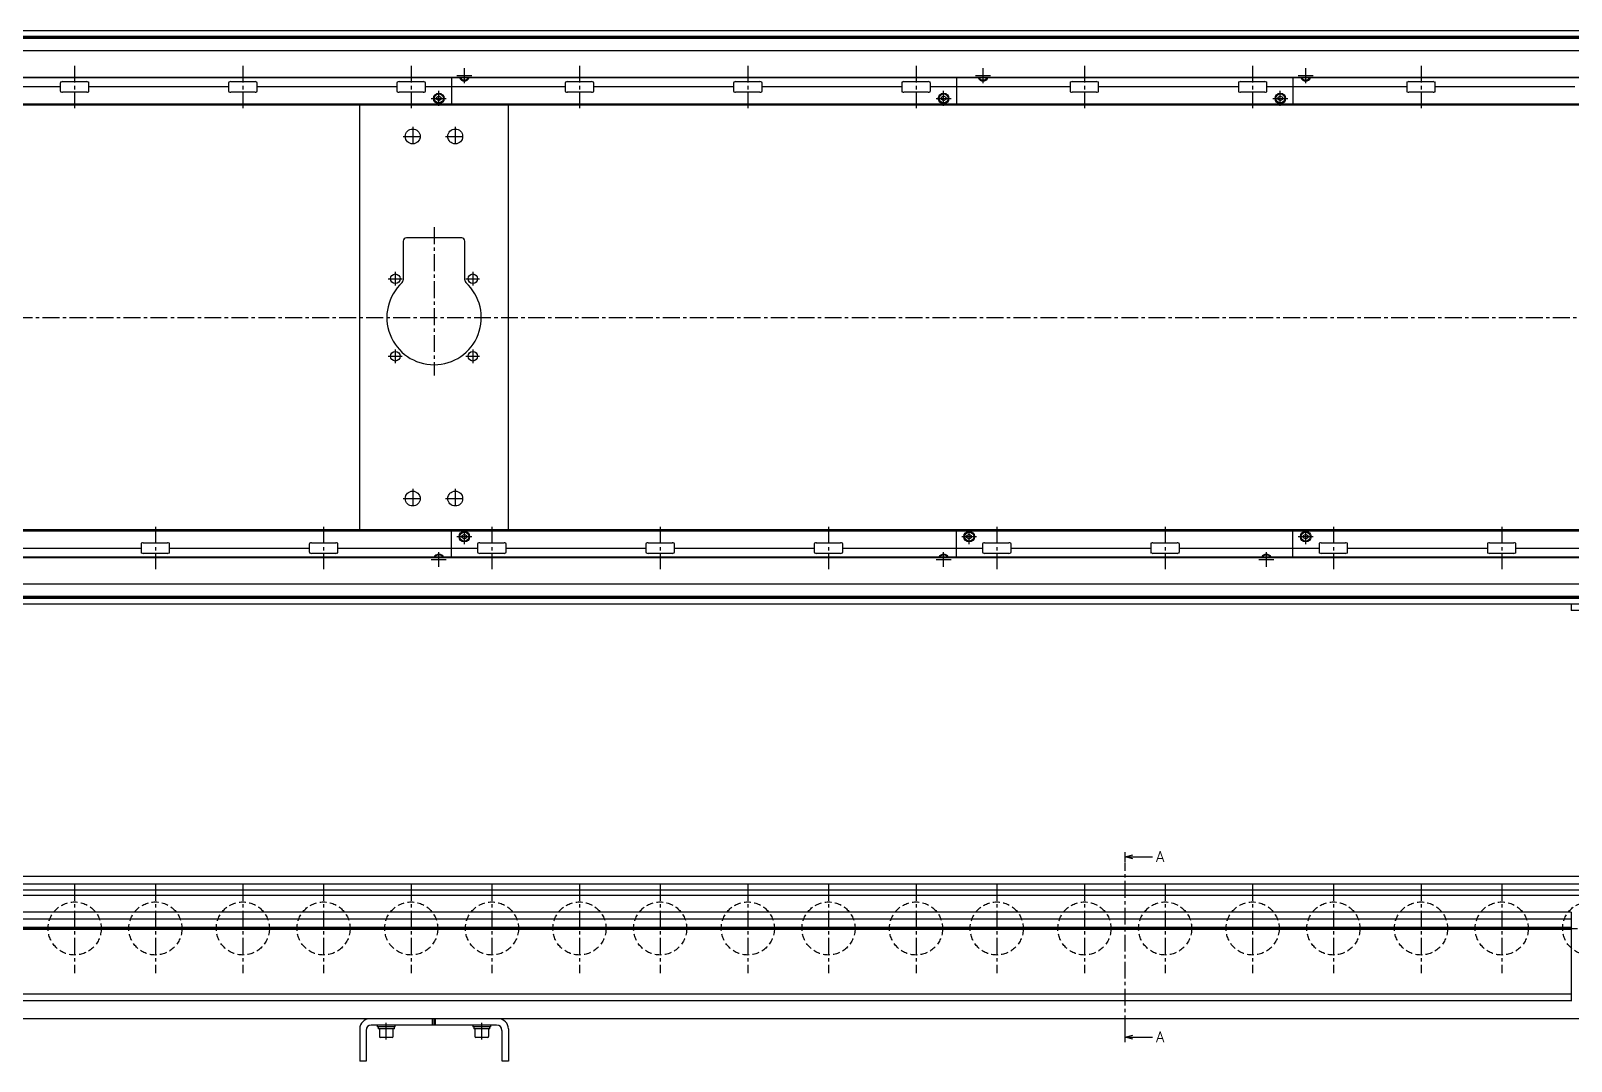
# Model space of a CAD drawing. Extents: x -10 to 4817, y -8 to 1051.
# Drawn here: x 2432 to 3882, y 28 to 998 of the extents above; entities that cross this region are included whole.
import ezdxf

# ---------------------------------------------------------------- set-up
doc = ezdxf.new("R2010")
doc.units = 0
doc.header["$LTSCALE"] = 0.5
doc.linetypes.add('CENTER', pattern=[50.8, 31.75, -6.35, 6.35, -6.35])
doc.linetypes.add('DASHED', pattern=[19.05, 12.7, -6.35])
for name, color, linetype in [('MSM_CENTER', 1, 'CENTER'), ('MSM_CONTINUOUS', 7, 'CONTINUOUS'), ('MSM_DASHED', 4, 'DASHED'), ('MSM_PART_NUMBER', 7, 'CONTINUOUS')]:
    doc.layers.add(name, color=color, linetype=linetype)
doc.styles.get("Standard").update_dxf_attribs({"font": 'txt.shx', "height": 10, "bigfont": 'bigfont.shx'})

# ---------------------------------------------------------------- blocks, each defined once
blk = doc.blocks.new('*U88')
at = {"layer": 'MSM_PART_NUMBER'}
blk.add_text('A', height=10, dxfattribs=at).set_placement((3491.3, 215.7))
blk = doc.blocks.new('*U89')
at = {"layer": 'MSM_PART_NUMBER'}
blk.add_text('A', height=10, dxfattribs=at).set_placement((3491.3, 45.9))

msp = doc.modelspace()

# ---------------------------------------------------------------- linework, layer by layer
at = {"layer": 'MSM_CENTER'}
for p, q in [((2472.8, 965.5), (2472.8, 925.5)), ((2631.2, 965.5), (2631.2, 925.5)), ((2789.8, 965.5), (2789.8, 925.5)), ((2839.8, 949.2), (2839.8, 963.2)), ((2948.2, 965.5), (2948.2, 925.5)), ((3106.8, 965.5), (3106.8, 925.5)), ((3265.2, 965.5), (3265.2, 925.5)), ((3328.3, 949.2), (3328.3, 963.2)), ((3423.8, 965.5), (3423.8, 925.5)), ((3582.2, 965.5), (3582.2, 925.5)), ((3632.2, 949.2), (3632.2, 963.2)), ((3740.8, 965.5), (3740.8, 925.5)), ((2832.7, 956.2), (2846.8, 956.2)), ((3321.3, 956.2), (3335.3, 956.2)), ((3625.2, 956.2), (3639.2, 956.2)), ((2808.7, 934.7), (2822.8, 934.7)), ((2815.8, 927.7), (2815.8, 941.8)), ((3284.2, 934.7), (3298.2, 934.7)), ((3291.2, 927.7), (3291.2, 941.8)), ((3601.3, 934.7), (3615.3, 934.7)), ((3608.3, 927.7), (3608.3, 941.8)), ((2791.2, 907.9), (2791.2, 889.9)), ((2831.2, 907.9), (2831.2, 889.9)), ((2782.2, 898.9), (2800.3, 898.9)), ((2822.2, 898.9), (2840.3, 898.9)), ((2811.3, 813.4), (2811.3, 673.9)), ((2774.8, 771.4), (2774.8, 758.4)), ((2847.8, 771.4), (2847.8, 758.4)), ((2768.2, 764.9), (2781.2, 764.9)), ((2841.2, 764.9), (2854.2, 764.9)), ((359.8, 728.4), (4109.9, 728.4)), ((2774.8, 698.4), (2774.8, 685.4)), ((2847.8, 698.4), (2847.8, 685.4)), ((2768.2, 691.9), (2781.2, 691.9)), ((2841.2, 691.9), (2854.2, 691.9)), ((2791.2, 566.9), (2791.2, 548.9)), ((2831.2, 566.9), (2831.2, 548.9)), ((2782.2, 557.9), (2800.3, 557.9)), ((2822.2, 557.9), (2840.3, 557.9)), ((2548.8, 531.3), (2548.8, 491.3)), ((2707.2, 531.3), (2707.2, 491.3)), ((2839.8, 515), (2839.8, 529)), ((2865.8, 531.3), (2865.8, 491.3)), ((3024.2, 531.3), (3024.2, 491.3)), ((3182.8, 531.3), (3182.8, 491.3)), ((3315.3, 515), (3315.3, 529)), ((3341.2, 531.3), (3341.2, 491.3)), ((3499.8, 531.3), (3499.8, 491.3)), ((3632.2, 515), (3632.2, 529)), ((3658.3, 531.3), (3658.3, 491.3)), ((3816.8, 531.3), (3816.8, 491.3)), ((2832.7, 522), (2846.8, 522)), ((3308.2, 522), (3322.3, 522)), ((3625.2, 522), (3639.2, 522)), ((2808.7, 500.5), (2822.8, 500.5)), ((2815.8, 493.5), (2815.8, 507.5)), ((3284.2, 500.5), (3298.2, 500.5)), ((3291.2, 493.5), (3291.2, 507.5)), ((3588.2, 500.5), (3602.3, 500.5)), ((3595.2, 493.5), (3595.2, 507.5)), ((3462.2, 55), (3462.2, 215)), ((2472.8, 195), (2472.8, 111)), ((2548.8, 195), (2548.8, 111)), ((2631.2, 195), (2631.2, 111)), ((2707.2, 195), (2707.2, 111)), ((2789.8, 195), (2789.8, 111)), ((2865.8, 195), (2865.8, 111)), ((2948.2, 195), (2948.2, 111)), ((3024.2, 195), (3024.2, 111)), ((3106.8, 195), (3106.8, 111)), ((3182.8, 195), (3182.8, 111)), ((3265.2, 195), (3265.2, 111)), ((3341.2, 195), (3341.2, 111)), ((3423.8, 195), (3423.8, 111)), ((3499.8, 195), (3499.8, 111)), ((3582.2, 195), (3582.2, 111)), ((3658.3, 195), (3658.3, 111)), ((3740.8, 195), (3740.8, 111)), ((3816.8, 195), (3816.8, 111)), ((367.2, 153), (4100.3, 153)), ((2766.3, 48.4), (2766.3, 64)), ((2856.3, 48.4), (2856.3, 64))]:
    msp.add_line(p, q, dxfattribs=at)
at = {"layer": 'MSM_CONTINUOUS'}
for p, q in [((4099.9, 998.4), (370.7, 998.4)), ((4098.2, 998.3), (372.3, 998.3)), ((4073.6, 992.9), (396.9, 992.9)), ((4073.6, 991.2), (396.9, 991.2)), ((4073.5, 992), (397, 992)), ((4098.2, 979.5), (372.3, 979.5)), ((4098.2, 954.1), (372.3, 954.1)), ((4098.2, 954.5), (422.2, 954.5)), ((2459.3, 945.5), (2327.7, 945.5)), ((2459.3, 949.5), (2459.3, 941.5)), ((2484.2, 950.5), (2461.3, 950.5)), ((2486.2, 941.5), (2486.2, 949.5)), ((2617.8, 945.5), (2486.2, 945.5)), ((2617.8, 949.5), (2617.8, 941.5)), ((2642.7, 950.5), (2619.8, 950.5)), ((2644.7, 941.5), (2644.7, 949.5)), ((2776.3, 945.5), (2644.7, 945.5)), ((2776.3, 949.5), (2776.3, 941.5)), ((2801.2, 950.5), (2778.3, 950.5)), ((2803.2, 941.5), (2803.2, 949.5)), ((2934.8, 945.5), (2803.2, 945.5)), ((2827.8, 954.1), (2827.8, 929.4)), ((2839.8, 953.9), (2839.4, 954.1)), ((2840.1, 954.1), (2839.8, 953.9)), ((2934.8, 949.5), (2934.8, 941.5)), ((2959.7, 950.5), (2936.8, 950.5)), ((2961.7, 941.5), (2961.7, 949.5)), ((3093.3, 945.5), (2961.7, 945.5)), ((3093.3, 949.5), (3093.3, 941.5)), ((3118.2, 950.5), (3095.3, 950.5)), ((3120.2, 941.5), (3120.2, 949.5)), ((3251.8, 945.5), (3120.2, 945.5)), ((3251.8, 949.5), (3251.8, 941.5)), ((3276.7, 950.5), (3253.8, 950.5)), ((3278.7, 941.5), (3278.7, 949.5)), ((3410.3, 945.5), (3278.7, 945.5)), ((3303.2, 954.1), (3303.2, 929.4)), ((3328.3, 953.9), (3327.9, 954.1)), ((3328.6, 954.1), (3328.3, 953.9)), ((3410.3, 949.5), (3410.3, 941.5)), ((3435.2, 950.5), (3412.3, 950.5)), ((3437.2, 941.5), (3437.2, 949.5)), ((3568.8, 945.5), (3437.2, 945.5)), ((3568.8, 949.5), (3568.8, 941.5)), ((3593.7, 950.5), (3570.8, 950.5)), ((3595.7, 941.5), (3595.7, 949.5)), ((3727.3, 945.5), (3595.7, 945.5)), ((3620.2, 954.1), (3620.2, 929.4)), ((3632.2, 953.9), (3631.9, 954.1)), ((3632.6, 954.1), (3632.2, 953.9)), ((3727.3, 949.5), (3727.3, 941.5)), ((3752.2, 950.5), (3729.3, 950.5)), ((3754.2, 941.5), (3754.2, 949.5)), ((3885.8, 945.5), (3754.2, 945.5)), ((4095.8, 929.4), (450.2, 929.4)), ((2484.2, 940.5), (2461.3, 940.5)), ((2642.7, 940.5), (2619.8, 940.5)), ((2801.2, 940.5), (2778.3, 940.5)), ((2813.8, 935.9), (2815.8, 937.1)), ((2813.8, 933.6), (2813.8, 935.9)), ((2815.8, 932.4), (2813.8, 933.6)), ((2815.8, 937.1), (2817.8, 935.9)), ((2817.8, 933.6), (2815.8, 932.4)), ((2817.8, 935.9), (2817.8, 933.6)), ((2959.7, 940.5), (2936.8, 940.5)), ((3118.2, 940.5), (3095.3, 940.5)), ((3276.7, 940.5), (3253.8, 940.5)), ((3289.3, 935.9), (3291.2, 937.1)), ((3289.3, 933.6), (3289.3, 935.9)), ((3291.2, 932.4), (3289.3, 933.6)), ((3291.2, 937.1), (3293.3, 935.9)), ((3293.3, 933.6), (3291.2, 932.4)), ((3293.3, 935.9), (3293.3, 933.6)), ((3435.2, 940.5), (3412.3, 940.5)), ((3593.7, 940.5), (3570.8, 940.5)), ((3606.3, 935.9), (3608.3, 937.1)), ((3606.3, 933.6), (3606.3, 935.9)), ((3608.3, 932.4), (3606.3, 933.6)), ((3608.3, 937.1), (3610.3, 935.9)), ((3610.3, 933.6), (3608.3, 932.4)), ((3610.3, 935.9), (3610.3, 933.6)), ((3752.2, 940.5), (3729.3, 940.5)), ((4099.9, 928.4), (450.2, 928.4)), ((2741.3, 528.4), (2741.3, 928.4)), ((2881.3, 528.4), (2881.3, 928.4)), ((2782.2, 800.4), (2782.2, 763.5)), ((2837.3, 803.4), (2785.3, 803.4)), ((2840.3, 763.5), (2840.3, 800.4)), ((4099.9, 528.4), (450.2, 528.4)), ((450.2, 527.4), (4095.8, 527.4)), ((2827.8, 502.6), (2827.8, 527.4)), ((2837.8, 523.2), (2839.8, 524.4)), ((2837.8, 520.9), (2837.8, 523.2)), ((2839.8, 524.4), (2841.8, 523.2)), ((2841.8, 523.2), (2841.8, 520.9)), ((3303.2, 502.6), (3303.2, 527.4)), ((3313.2, 523.2), (3315.3, 524.4)), ((3313.2, 520.9), (3313.2, 523.2)), ((3315.3, 524.4), (3317.2, 523.2)), ((3317.2, 523.2), (3317.2, 520.9)), ((3620.2, 502.6), (3620.2, 527.4)), ((3630.2, 523.2), (3632.2, 524.4)), ((3630.2, 520.9), (3630.2, 523.2)), ((3632.2, 524.4), (3634.2, 523.2)), ((3634.2, 523.2), (3634.2, 520.9)), ((2403.7, 511.3), (2535.3, 511.3)), ((2535.3, 515.3), (2535.3, 507.3)), ((2537.3, 516.3), (2560.2, 516.3)), ((2562.2, 507.3), (2562.2, 515.3)), ((2562.2, 511.3), (2693.8, 511.3)), ((2693.8, 515.3), (2693.8, 507.3)), ((2695.8, 516.3), (2718.7, 516.3)), ((2720.7, 507.3), (2720.7, 515.3)), ((2720.7, 511.3), (2852.3, 511.3)), ((2839.8, 519.7), (2837.8, 520.9)), ((2841.8, 520.9), (2839.8, 519.7)), ((2852.3, 515.3), (2852.3, 507.3)), ((2854.3, 516.3), (2877.2, 516.3)), ((2879.2, 507.3), (2879.2, 515.3)), ((2879.2, 511.3), (3010.8, 511.3)), ((3010.8, 515.3), (3010.8, 507.3)), ((3012.8, 516.3), (3035.7, 516.3)), ((3037.7, 507.3), (3037.7, 515.3)), ((3037.7, 511.3), (3169.3, 511.3)), ((3169.3, 515.3), (3169.3, 507.3)), ((3171.3, 516.3), (3194.2, 516.3)), ((3196.2, 507.3), (3196.2, 515.3)), ((3196.2, 511.3), (3327.8, 511.3)), ((3315.3, 519.7), (3313.2, 520.9)), ((3317.2, 520.9), (3315.3, 519.7)), ((3327.8, 515.3), (3327.8, 507.3)), ((3329.8, 516.3), (3352.7, 516.3)), ((3354.7, 507.3), (3354.7, 515.3)), ((3354.7, 511.3), (3486.3, 511.3)), ((3486.3, 515.3), (3486.3, 507.3)), ((3488.3, 516.3), (3511.2, 516.3)), ((3513.2, 507.3), (3513.2, 515.3)), ((3513.2, 511.3), (3644.8, 511.3)), ((3632.2, 519.7), (3630.2, 520.9)), ((3634.2, 520.9), (3632.2, 519.7)), ((3644.8, 515.3), (3644.8, 507.3)), ((3646.8, 516.3), (3669.7, 516.3)), ((3671.7, 507.3), (3671.7, 515.3)), ((3671.7, 511.3), (3803.3, 511.3)), ((3803.3, 515.3), (3803.3, 507.3)), ((3805.3, 516.3), (3828.2, 516.3)), ((3830.2, 507.3), (3830.2, 515.3)), ((3830.2, 511.3), (3961.8, 511.3)), ((4098.2, 502.6), (372.3, 502.6)), ((4098.2, 502.2), (422.2, 502.2)), ((2537.3, 506.3), (2560.2, 506.3)), ((2695.8, 506.3), (2718.7, 506.3)), ((2815.4, 502.6), (2815.8, 502.9)), ((2815.8, 502.9), (2816.1, 502.6)), ((2854.3, 506.3), (2877.2, 506.3)), ((3012.8, 506.3), (3035.7, 506.3)), ((3171.3, 506.3), (3194.2, 506.3)), ((3290.9, 502.6), (3291.2, 502.9)), ((3291.2, 502.9), (3291.6, 502.6)), ((3329.8, 506.3), (3352.7, 506.3)), ((3488.3, 506.3), (3511.2, 506.3)), ((3594.9, 502.6), (3595.2, 502.9)), ((3595.2, 502.9), (3595.6, 502.6)), ((3646.8, 506.3), (3669.7, 506.3)), ((3805.3, 506.3), (3828.2, 506.3)), ((4098.2, 477.2), (372.3, 477.2)), ((4073.6, 465.6), (396.9, 465.6)), ((4073.5, 464.7), (397, 464.7)), ((4099.9, 458.4), (370.7, 458.4)), ((4098.2, 458.4), (372.3, 458.4)), ((4073.6, 463.9), (396.9, 463.9)), ((3882.2, 458.4), (3882.2, 452.4)), ((3932.2, 452.4), (3882.2, 452.4)), ((3462.2, 215.9), (3462.2, 224.9)), ((3462.2, 220.4), (3469.3, 222.2)), ((3462.2, 220.4), (3487.9, 220.4)), ((3469.3, 218.5), (3462.2, 220.4)), ((4098.2, 202), (372.3, 202)), ((4098.2, 194.6), (674.4, 194.6)), ((3982.2, 189), (676.7, 189)), ((3982.2, 184), (678.6, 184)), ((3882.2, 168.2), (667.3, 168.2)), ((3882.2, 161.7), (682.2, 161.7)), ((3882.2, 168.5), (3882.2, 84.5)), ((3882.2, 153.9), (682.2, 153.9)), ((3882.2, 153), (682.2, 153)), ((3882.2, 152.1), (682.2, 152.1)), ((3882.2, 91.2), (682.2, 91.2)), ((3882.2, 84.7), (679.8, 84.7)), ((4099.9, 68), (472.3, 68)), ((2741.3, 58.5), (2741.3, 28)), ((2870.2, 62), (2752.2, 62)), ((2757.8, 62), (2757.8, 60.4)), ((2774.8, 60.4), (2757.8, 60.4)), ((2758.6, 60.4), (2758.6, 58.4)), ((2774, 58.4), (2758.6, 58.4)), ((2759.8, 58.4), (2759.8, 51.2)), ((2772.8, 51.2), (2772.8, 58.4)), ((2774, 58.4), (2774, 60.4)), ((2774.8, 60.4), (2774.8, 62)), ((2809.8, 62), (2809.8, 68)), ((2811.3, 62), (2811.3, 68)), ((2812.8, 62), (2812.8, 68)), ((2847.8, 62), (2847.8, 60.4)), ((2864.8, 60.4), (2847.8, 60.4)), ((2848.6, 60.4), (2848.6, 58.4)), ((2863.9, 58.4), (2848.6, 58.4)), ((2849.8, 58.4), (2849.8, 51.2)), ((2862.8, 51.2), (2862.8, 58.4)), ((2863.9, 58.4), (2863.9, 60.4)), ((2864.8, 60.4), (2864.8, 62)), ((2881.3, 58.5), (2881.3, 28)), ((2747.3, 57), (2747.3, 28)), ((2771.9, 50.4), (2760.6, 50.4)), ((2861.9, 50.4), (2850.6, 50.4)), ((2875.3, 28), (2875.3, 57)), ((3462.2, 46), (3462.2, 55)), ((3462.2, 50.5), (3469.3, 52.4)), ((3469.3, 48.6), (3462.2, 50.5)), ((3462.2, 50.5), (3487.9, 50.5)), ((2747.3, 28), (2741.3, 28)), ((2881.3, 28), (2875.3, 28))]:
    msp.add_line(p, q, dxfattribs=at)
for centre, radius in [((2815.8, 934.7), 5), ((2815.8, 934.7), 4.25), ((3291.2, 934.7), 5), ((3291.2, 934.7), 4.25), ((3608.3, 934.7), 5), ((3608.3, 934.7), 4.25), ((2791.2, 898.9), 7), ((2831.2, 898.9), 7), ((2774.8, 764.9), 4.5), ((2847.8, 764.9), 4.5), ((2774.8, 691.9), 4.5), ((2847.8, 691.9), 4.5), ((2791.2, 557.9), 7), ((2831.2, 557.9), 7), ((2839.8, 522), 5), ((2839.8, 522), 4.25), ((3315.3, 522), 5), ((3315.3, 522), 4.25), ((3632.2, 522), 5), ((3632.2, 522), 4.25)]:
    msp.add_circle(centre, radius, dxfattribs=at)
for centre, radius, start, end in [((2460.2, 949.4), 0.882, 115.5328, 172.1027), ((2461.3, 947.1), 3.41, 89.6687, 115.2454), ((2484.2, 947.1), 3.41, 64.7546, 90.3313), ((2485.3, 949.4), 0.882, 7.8973, 64.4672), ((2618.7, 949.4), 0.882, 115.5328, 172.1027), ((2619.8, 947.1), 3.41, 89.6687, 115.2454), ((2642.7, 947.1), 3.41, 64.7546, 90.3313), ((2643.8, 949.4), 0.882, 7.8973, 64.4672), ((2777.2, 949.4), 0.882, 115.5328, 172.1027), ((2778.3, 947.1), 3.41, 89.6687, 115.2454), ((2801.2, 947.1), 3.41, 64.7546, 90.3313), ((2802.3, 949.4), 0.882, 7.8973, 64.4672), ((2839.8, 956.2), 5, 204.8346, 335.1654), ((2839.8, 956.2), 4.25, 209.6116, 330.3884), ((2935.7, 949.4), 0.882, 115.5328, 172.1027), ((2936.8, 947.1), 3.41, 89.6687, 115.2454), ((2959.7, 947.1), 3.41, 64.7546, 90.3313), ((2960.8, 949.4), 0.882, 7.8973, 64.4672), ((3094.2, 949.4), 0.882, 115.5328, 172.1027), ((3095.3, 947.1), 3.41, 89.6687, 115.2454), ((3118.2, 947.1), 3.41, 64.7546, 90.3313), ((3119.3, 949.4), 0.882, 7.8973, 64.4672), ((3252.7, 949.4), 0.882, 115.5328, 172.1027), ((3253.8, 947.1), 3.41, 89.6687, 115.2454), ((3276.7, 947.1), 3.41, 64.7546, 90.3313), ((3277.8, 949.4), 0.882, 7.8973, 64.4672), ((3328.3, 956.2), 5, 204.8346, 335.1654), ((3328.3, 956.2), 4.25, 209.6116, 330.3884), ((3411.2, 949.4), 0.882, 115.5328, 172.1027), ((3412.3, 947.1), 3.41, 89.6687, 115.2454), ((3435.2, 947.1), 3.41, 64.7546, 90.3313), ((3436.3, 949.4), 0.882, 7.8973, 64.4672), ((3569.7, 949.4), 0.882, 115.5328, 172.1027), ((3570.8, 947.1), 3.41, 89.6687, 115.2454), ((3593.7, 947.1), 3.41, 64.7546, 90.3313), ((3594.8, 949.4), 0.882, 7.8973, 64.4672), ((3632.2, 956.2), 5, 204.8346, 335.1654), ((3632.2, 956.2), 4.25, 209.6116, 330.3884), ((3728.2, 949.4), 0.882, 115.5328, 172.1027), ((3729.3, 947.1), 3.41, 89.6687, 115.2454), ((3752.2, 947.1), 3.41, 64.7546, 90.3313), ((3753.3, 949.4), 0.882, 7.8973, 64.4672), ((2460.2, 941.6), 0.882, 187.8973, 244.4672), ((2461.3, 943.9), 3.41, 244.7546, 270.3313), ((2484.2, 943.9), 3.41, 269.6687, 295.2454), ((2485.3, 941.6), 0.882, 295.5328, 352.1027), ((2618.7, 941.6), 0.882, 187.8973, 244.4672), ((2619.8, 943.9), 3.41, 244.7546, 270.3313), ((2642.7, 943.9), 3.41, 269.6687, 295.2454), ((2643.8, 941.6), 0.882, 295.5328, 352.1027), ((2777.2, 941.6), 0.882, 187.8973, 244.4672), ((2778.3, 943.9), 3.41, 244.7546, 270.3313), ((2801.2, 943.9), 3.41, 269.6687, 295.2454), ((2802.3, 941.6), 0.882, 295.5328, 352.1027), ((2935.7, 941.6), 0.882, 187.8973, 244.4672), ((2936.8, 943.9), 3.41, 244.7546, 270.3313), ((2959.7, 943.9), 3.41, 269.6687, 295.2454), ((2960.8, 941.6), 0.882, 295.5328, 352.1027), ((3094.2, 941.6), 0.882, 187.8973, 244.4672), ((3095.3, 943.9), 3.41, 244.7546, 270.3313), ((3118.2, 943.9), 3.41, 269.6687, 295.2454), ((3119.3, 941.6), 0.882, 295.5328, 352.1027), ((3252.7, 941.6), 0.882, 187.8973, 244.4672), ((3253.8, 943.9), 3.41, 244.7546, 270.3313), ((3276.7, 943.9), 3.41, 269.6687, 295.2454), ((3277.8, 941.6), 0.882, 295.5328, 352.1027), ((3411.2, 941.6), 0.882, 187.8973, 244.4672), ((3412.3, 943.9), 3.41, 244.7546, 270.3313), ((3435.2, 943.9), 3.41, 269.6687, 295.2454), ((3436.3, 941.6), 0.882, 295.5328, 352.1027), ((3569.7, 941.6), 0.882, 187.8973, 244.4672), ((3570.8, 943.9), 3.41, 244.7546, 270.3313), ((3593.7, 943.9), 3.41, 269.6687, 295.2454), ((3594.8, 941.6), 0.882, 295.5328, 352.1027), ((3728.2, 941.6), 0.882, 187.8973, 244.4672), ((3729.3, 943.9), 3.41, 244.7546, 270.3313), ((3752.2, 943.9), 3.41, 269.6687, 295.2454), ((3753.3, 941.6), 0.882, 295.5328, 352.1027), ((2785.3, 800.4), 3, 90, 180), ((2837.3, 800.4), 3, 0, 90), ((2811.3, 728.4), 44.5, 132.3521, 47.6479), ((2779.2, 763.5), 3, 312.3521, 360), ((2843.3, 763.5), 3, 180, 227.6479), ((2536.2, 515.2), 0.882, 115.5328, 172.1027), ((2537.3, 512.9), 3.41, 89.6687, 115.2454), ((2560.2, 512.9), 3.41, 64.7546, 90.3313), ((2561.3, 515.2), 0.882, 7.8973, 64.4672), ((2694.7, 515.2), 0.882, 115.5328, 172.1027), ((2695.8, 512.9), 3.41, 89.6687, 115.2454), ((2718.7, 512.9), 3.41, 64.7546, 90.3313), ((2719.8, 515.2), 0.882, 7.8973, 64.4672), ((2853.2, 515.2), 0.882, 115.5328, 172.1027), ((2854.3, 512.9), 3.41, 89.6687, 115.2454), ((2877.2, 512.9), 3.41, 64.7546, 90.3313), ((2878.3, 515.2), 0.882, 7.8973, 64.4672), ((3011.7, 515.2), 0.882, 115.5328, 172.1027), ((3012.8, 512.9), 3.41, 89.6687, 115.2454), ((3035.7, 512.9), 3.41, 64.7546, 90.3313), ((3036.8, 515.2), 0.882, 7.8973, 64.4672), ((3170.2, 515.2), 0.882, 115.5328, 172.1027), ((3171.3, 512.9), 3.41, 89.6687, 115.2454), ((3194.2, 512.9), 3.41, 64.7546, 90.3313), ((3195.3, 515.2), 0.882, 7.8973, 64.4672), ((3328.7, 515.2), 0.882, 115.5328, 172.1027), ((3329.8, 512.9), 3.41, 89.6687, 115.2454), ((3352.7, 512.9), 3.41, 64.7546, 90.3313), ((3353.8, 515.2), 0.882, 7.8973, 64.4672), ((3487.2, 515.2), 0.882, 115.5328, 172.1027), ((3488.3, 512.9), 3.41, 89.6687, 115.2454), ((3511.2, 512.9), 3.41, 64.7546, 90.3313), ((3512.3, 515.2), 0.882, 7.8973, 64.4672), ((3645.7, 515.2), 0.882, 115.5328, 172.1027), ((3646.8, 512.9), 3.41, 89.6687, 115.2454), ((3669.7, 512.9), 3.41, 64.7546, 90.3313), ((3670.8, 515.2), 0.882, 7.8973, 64.4672), ((3804.2, 515.2), 0.882, 115.5328, 172.1027), ((3805.3, 512.9), 3.41, 89.6687, 115.2454), ((3828.2, 512.9), 3.41, 64.7546, 90.3313), ((3829.3, 515.2), 0.882, 7.8973, 64.4672), ((2536.2, 507.4), 0.882, 187.8973, 244.4672), ((2537.3, 509.7), 3.41, 244.7546, 270.3313), ((2560.2, 509.7), 3.41, 269.6687, 295.2454), ((2561.3, 507.4), 0.882, 295.5328, 352.1027), ((2694.7, 507.4), 0.882, 187.8973, 244.4672), ((2695.8, 509.7), 3.41, 244.7546, 270.3313), ((2718.7, 509.7), 3.41, 269.6687, 295.2454), ((2719.8, 507.4), 0.882, 295.5328, 352.1027), ((2815.8, 500.5), 5, 24.8346, 155.1654), ((2815.8, 500.5), 4.25, 29.6116, 150.3884), ((2853.2, 507.4), 0.882, 187.8973, 244.4672), ((2854.3, 509.7), 3.41, 244.7546, 270.3313), ((2877.2, 509.7), 3.41, 269.6687, 295.2454), ((2878.3, 507.4), 0.882, 295.5328, 352.1027), ((3011.7, 507.4), 0.882, 187.8973, 244.4672), ((3012.8, 509.7), 3.41, 244.7546, 270.3313), ((3035.7, 509.7), 3.41, 269.6687, 295.2454), ((3036.8, 507.4), 0.882, 295.5328, 352.1027), ((3170.2, 507.4), 0.882, 187.8973, 244.4672), ((3171.3, 509.7), 3.41, 244.7546, 270.3313), ((3194.2, 509.7), 3.41, 269.6687, 295.2454), ((3195.3, 507.4), 0.882, 295.5328, 352.1027), ((3291.2, 500.5), 5, 24.8346, 155.1654), ((3291.2, 500.5), 4.25, 29.6116, 150.3884), ((3328.7, 507.4), 0.882, 187.8973, 244.4672), ((3329.8, 509.7), 3.41, 244.7546, 270.3313), ((3352.7, 509.7), 3.41, 269.6687, 295.2454), ((3353.8, 507.4), 0.882, 295.5328, 352.1027), ((3487.2, 507.4), 0.882, 187.8973, 244.4672), ((3488.3, 509.7), 3.41, 244.7546, 270.3313), ((3511.2, 509.7), 3.41, 269.6687, 295.2454), ((3512.3, 507.4), 0.882, 295.5328, 352.1027), ((3595.2, 500.5), 5, 24.8346, 155.1654), ((3595.2, 500.5), 4.25, 29.6116, 150.3884), ((3645.7, 507.4), 0.882, 187.8973, 244.4672), ((3646.8, 509.7), 3.41, 244.7546, 270.3313), ((3669.7, 509.7), 3.41, 269.6687, 295.2454), ((3670.8, 507.4), 0.882, 295.5328, 352.1027), ((3804.2, 507.4), 0.882, 187.8973, 244.4672), ((3805.3, 509.7), 3.41, 244.7546, 270.3313), ((3828.2, 509.7), 3.41, 269.6687, 295.2454), ((3829.3, 507.4), 0.882, 295.5328, 352.1027), ((2750.8, 58.5), 9.5, 90, 180), ((2752.2, 57), 5, 90, 180), ((2870.2, 57), 5, 0, 90), ((2871.8, 58.5), 9.5, 0, 90), ((2760.6, 51.2), 0.8, 180, 270), ((2771.9, 51.2), 0.8, 270, 0), ((2850.6, 51.2), 0.8, 180, 270), ((2861.9, 51.2), 0.8, 270, 0)]:
    msp.add_arc(centre, radius, start, end, dxfattribs=at)
at = {"layer": 'MSM_DASHED'}
for centre in [(2472.8, 153), (2548.8, 153), (2631.2, 153), (2707.2, 153), (2789.8, 153), (2865.8, 153), (2948.2, 153), (3024.2, 153), (3106.8, 153), (3182.8, 153), (3265.2, 153), (3341.2, 153), (3423.8, 153), (3499.8, 153), (3582.2, 153), (3658.3, 153), (3740.8, 153), (3816.8, 153), (3899.2, 153)]:
    msp.add_circle(centre, 25, dxfattribs=at)

# ---------------------------------------------------------------- block references
at = {"layer": 'MSM_CONTINUOUS'}
for name in ['*U88', '*U89']:
    msp.add_blockref(name, (0, 0), dxfattribs=at)

doc.saveas('drawing.dxf')
